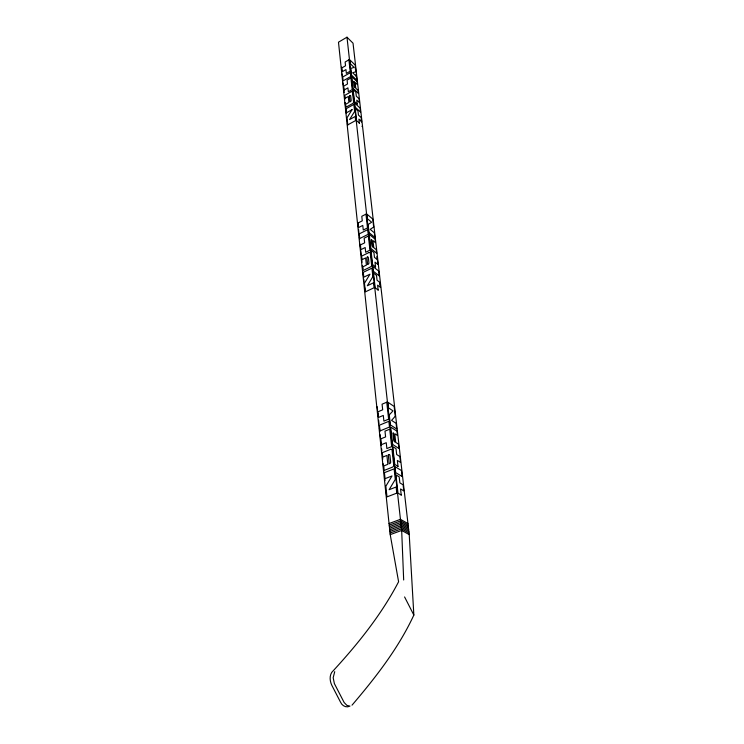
<?xml version="1.0" encoding="UTF-8"?>
<svg xmlns="http://www.w3.org/2000/svg" width="744" height="744" viewBox="0 0 744 744"><rect width="100%" height="100%" fill="white"/><g stroke="black" fill="none" stroke-linecap="round" stroke-linejoin="round"><path stroke-width="1.12" d="M334.726 671.665L333.173 677.728L334.382 683.615L344.137 702.485L346.89 705.359L349.95 706.112C346.202 708.121 342.063 705.768 340.538 702.178L331.852 685.373C329.908 681.411 329.304 676.25 331.74 672.381C357.241 644.75 381.151 615.214 398.598 581.752L390.219 534.629L338.483 42.185L346.983 37.2L353.028 43.189L409.228 534.62L413.85 615.065C398.449 648.294 375.655 677.44 352.024 705.163M361.937 126.359L362.505 126.052M397.51 492.863L386.982 496.89L385.857 486.223L391.995 475.955L385.057 478.671L384.425 472.663L394.115 468.85L395.287 479.406L389.121 489.71L396.124 487.004L396.803 493.133M389.056 523.553L400.439 519.331L407.963 523.581M389.224 525.134L400.616 520.912L408.14 525.143M389.391 526.706L400.793 522.493L408.326 526.715M389.549 528.286L400.969 524.074L408.502 528.296M389.717 529.868L401.146 525.664L408.679 529.868M389.884 531.458L401.323 527.254L408.865 531.449M390.051 533.039L401.5 528.845L409.042 533.039M390.219 534.629L401.676 530.435L409.228 534.62M404.587 596.948L413.85 615.065M355.251 67.648L355.465 69.536M356.004 74.279L356.255 76.511M361.184 119.765L361.435 121.96M376.799 256.699L377.05 258.903M379.784 282.859L380.035 285.119M346.983 37.2L401.676 530.435L403.676 579.995M341.459 67.137L341.812 70.55M342.175 73.963L342.417 76.241M343.124 82.965L343.347 85.086M343.682 88.266L344.128 92.507M344.835 99.268L344.602 97.073A1.367 0.512 61.4 0 1 344.835 96.581M345.188 102.56L345.644 106.95M345.904 109.433L346.332 113.441M347.392 123.513L347.606 125.541M357.808 222.475L358.292 227.06M358.534 229.347L358.896 232.779M359.371 237.299L359.566 239.159M360.087 244.153L360.431 247.408M360.775 250.663L361.231 254.997M361.547 257.963L362.002 262.307M362.347 265.571L362.691 268.835M363.118 272.936L363.453 276.126M363.788 279.316L364.011 281.437M364.662 287.556L364.969 290.513M377.208 406.736L377.561 410.121M377.915 413.506L378.278 416.882M378.631 420.267L378.984 423.643M379.449 428.07L379.812 431.501M380.156 434.738L380.612 439.081M380.956 442.345L381.3 445.6M381.644 448.865L381.867 451.041M382.49 456.974L382.732 459.253M383.216 463.8L383.569 467.213M384.76 478.476L384.983 480.578M386.22 492.342L386.536 495.392M384.304 470.887A1.683 0.772 68.7 0 1 384.099 470.506M353.549 81.366L354.06 86.09L354.99 87.494L354.339 81.673L353.549 81.366M372.874 276.656L367.331 285.752L373.553 282.785L374.102 287.723L365.369 291.862L364.458 283.25L369.991 274.192L363.816 277.159L363.305 272.304L371.935 268.147L372.874 276.656M352.052 109.675L347.02 117.785L347.764 124.871L355.623 120.556L355.176 116.492L349.568 119.579L354.618 111.451L353.846 104.439L346.062 108.764L346.49 112.763L352.052 109.675M395.278 416.268L391.577 420.369L396.087 423.336L396.729 429.028L390.395 424.889L389.279 414.91L392.999 410.855L388.498 407.852L387.875 402.234L394.153 406.457L395.278 416.268M373.674 227.041L370.187 229.357L374.334 232.788L374.864 237.41L369.024 232.612L368.131 224.511L371.637 222.233L367.49 218.773L366.987 214.207L372.763 219.062L373.674 227.041M348.908 59.827L345.132 62.003L345.542 65.779L341.766 67.955L342.166 71.75L345.951 69.583L346.36 73.396L350.173 71.219L348.908 59.827M350.331 72.661L342.714 77.004L343.124 80.845L350.759 76.502L350.331 72.661M350.917 77.943L347.085 80.12L347.504 83.988L343.682 86.155L344.091 90.043L347.922 87.876L348.35 91.782L352.2 89.615L350.917 77.943M351.261 91.707L344.658 95.418L344.965 98.366L348.276 96.506L348.908 102.44L345.597 104.29L345.904 107.266L352.563 103.565A1.376 0.856 -48.1 0 0 353.567 101.947L352.479 92.061A1.367 0.837 -47.9 0 0 351.261 91.707M349.931 95.585L349.373 95.892L350.015 101.816L350.573 101.51A1.088 0.67 -48.1 0 0 351.187 100.356L350.712 95.957A1.088 0.67 -48 0 0 349.931 95.585M365.974 214.16L361.789 216.281L362.282 220.847L358.106 222.949L358.589 227.534L362.774 225.432L363.277 230.036L367.49 227.924L365.974 214.16M367.685 229.663L359.259 233.876L359.743 238.517L368.196 234.314L367.685 229.663M368.392 236.062L364.151 238.164L364.653 242.842L360.422 244.934L360.914 249.64L365.164 247.547L365.676 252.272L369.954 250.17L368.392 236.062M368.922 252.551L361.603 256.141L361.975 259.702L365.639 257.917L366.411 265.106L362.737 266.882L363.118 270.5L370.503 266.929A1.507 1.042 -51.6 0 0 371.6 265.124L370.279 253.146A1.497 1.023 -51.3 0 0 368.922 252.551M367.48 257.024L366.866 257.322L367.638 264.511L368.252 264.204A1.19 0.818 -51.6 0 0 368.931 262.902L368.345 257.573A1.19 0.818 -51.4 0 0 367.48 257.024M386.75 402.216L382.072 404.187L382.686 409.795L378.008 411.767L378.603 417.403L383.29 415.44L383.904 421.123L388.628 419.16L386.75 402.216M388.861 421.299L379.421 425.205L380.026 430.925L389.493 427.028L388.861 421.299M389.735 429.186L384.983 431.139L385.606 436.905L380.863 438.839L381.477 444.642L386.238 442.708L386.861 448.548L391.66 446.614L389.735 429.186M390.535 449.367L382.323 452.668L382.788 457.076L386.889 455.44L387.847 464.321L383.718 465.958L384.192 470.422L392.479 467.148A1.683 1.283 -59.8 0 0 393.706 465.112L392.069 450.287A1.665 1.265 -59 0 0 390.535 449.367M388.954 454.612L388.266 454.882L389.224 463.772L389.921 463.503A1.321 1.004 -59.6 0 0 390.665 462.005L389.94 455.412A1.33 1.014 -59.3 0 0 388.954 454.612M355.948 71.703L352.647 72.763L356.488 76.465L356.925 80.296L351.531 75.116L350.787 68.42L354.098 67.379L350.257 63.668L349.838 59.883L355.195 65.091L355.948 71.703M401.239 495.067L397.975 493.142L395.948 474.877L399.193 476.839L399.872 482.884L403.099 484.818L403.797 490.882L400.551 488.957L401.239 495.067M402.16 476.541L395.696 472.617L395.027 466.618L401.472 470.571L402.16 476.541M398.012 466.367L394.776 464.377L392.804 446.633L396.013 448.66L396.673 454.528L399.872 456.528L400.542 462.415L397.343 460.424L398.012 466.367M398.951 448.483L393.483 445.014A1.665 0.744 68 0 1 392.404 442.978L390.795 428.479A1.655 0.735 67.7 0 1 391.539 427.633L396.98 431.167L397.463 435.463L394.757 433.715L395.734 442.392L398.459 444.122L398.951 448.483M394.822 441.806L394.367 441.518A1.321 0.586 68 0 1 393.66 440.02L392.944 433.575A1.311 0.586 67.8 0 1 393.39 432.831L394.822 441.806M378.157 290.086L375.153 287.761L373.516 273.039L376.501 275.382L377.05 280.256L380.017 282.581L380.575 287.472L377.599 285.157L378.157 290.086M379.254 275.903L373.321 271.216L372.781 266.371L378.705 271.067L379.254 275.903M375.543 266.919L372.577 264.557L370.986 250.217L373.934 252.597L374.464 257.35L377.403 259.712L377.952 264.473L375.004 262.121L375.543 266.919M376.659 253.193L371.628 249.119A1.488 0.605 63.9 0 1 370.652 247.259L369.349 235.513A1.479 0.595 63.7 0 1 370.056 235.039L375.06 239.149L375.46 242.637L372.958 240.591L373.758 247.622L376.259 249.659L376.659 253.193M372.911 246.943L372.493 246.608A1.181 0.484 63.9 0 1 371.861 245.26L371.284 240.042A1.172 0.474 63.8 0 1 371.702 239.568L372.911 246.943M359.352 123.16L356.581 120.612L355.241 108.494L357.994 111.051L358.441 115.069L361.184 117.608L361.649 121.644L358.896 119.105L359.352 123.16M360.561 112.102L355.074 106.987L354.628 102.998L360.105 108.122L360.561 112.102M357.204 104.076L354.46 101.51L353.149 89.671L355.874 92.247L356.311 96.171L359.036 98.738L359.482 102.672L356.757 100.115L357.204 104.076M358.413 93.353L353.763 88.945A1.367 0.493 61.4 0 1 352.879 87.225L351.8 77.525A1.358 0.493 61.3 0 1 352.461 77.302L357.092 81.728L357.418 84.621L355.111 82.417L355.762 88.229L358.087 90.433L358.413 93.353"/></g></svg>
